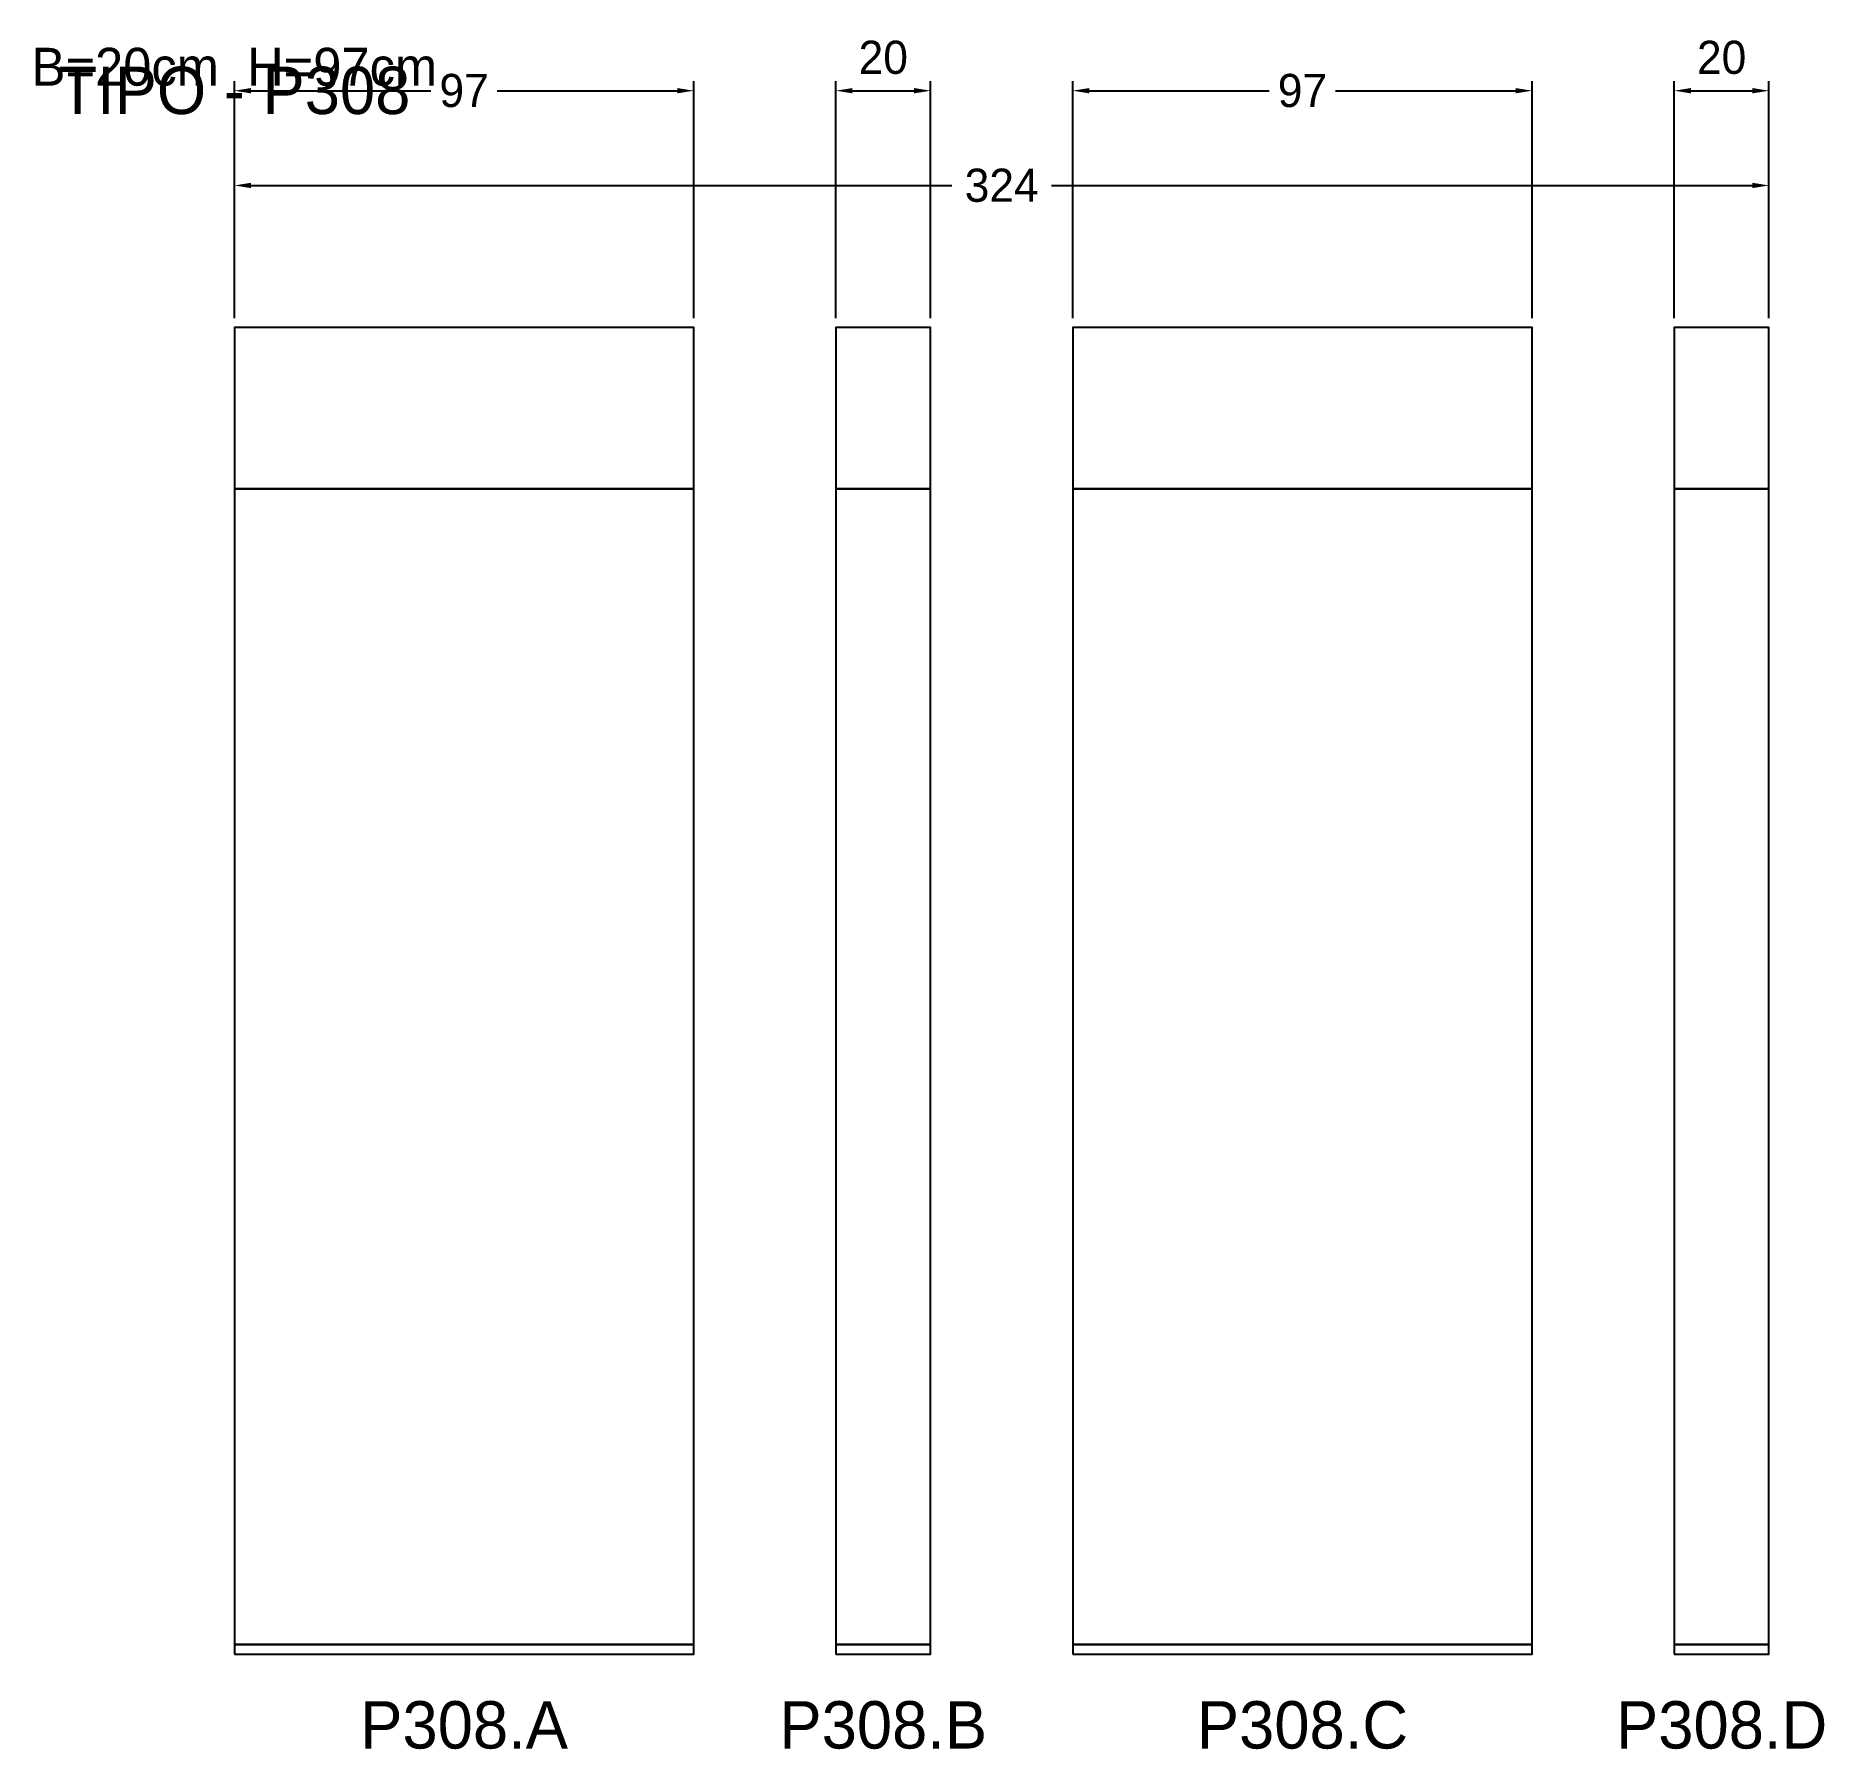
# Model space of a CAD drawing. Header units: metres. Extents: x -42 to 336, y -20 to 342.
import ezdxf

# ---------------------------------------------------------------- set-up
doc = ezdxf.new("R2010")
doc.units = ezdxf.units.M
for name, color, linetype in [('COTA', 3, 'Continuous'), ('Cota Secao (2x)', 3, 'Continuous'), ('NOMENCLATURA', 1, 'Continuous'), ('Paineis', 7, 'Continuous'), ('Texto Secao', 2, 'Continuous')]:
    doc.layers.add(name, color=color, linetype=linetype)
doc.dimstyles.new('COTA', dxfattribs={"dimtxt": 7, "dimasz": 3.5, "dimexe": 2, "dimexo": 2, "dimgap": 1.5, "dimtad": 1, "dimdec": 1, "dimcen": 2.5, "dimclrd": 3, "dimclre": 3, "dimclrt": 3, "dimazin": 3, "dimtfac": 1, "dimtmove": 0, "dimatfit": 3})

# ---------------------------------------------------------------- blocks, each defined once
blk = doc.blocks.new('_CLOSEDFILLED')
at = {"color": 0, "linetype": 'BYBLOCK'}
blk.add_solid([(-1, 0.16), (0, 0), (-1, -0.16)], dxfattribs=at)
blk = doc.blocks.new('*D1')
at = {"color": 3}
for p, q in [((0, 282), (0, 312)), ((3.5, 310), (151.5, 310)), ((172.5, 310), (320.5, 310)), ((324, 282), (324, 312))]:
    blk.add_line(p, q, dxfattribs=at)
at = {"layer": 'Defpoints'}
for p in [(0, 310), (0, 280), (324, 280)]:
    blk.add_point(p, dxfattribs=at)
at = {"layer": 'COTA', "color": 3, "xscale": 3.5, "yscale": 3.5, "rotation": 180}
blk.add_blockref('_CLOSEDFILLED', (0, 310), dxfattribs=at)
at = {"layer": 'COTA', "color": 3, "xscale": 3.5, "yscale": 3.5}
blk.add_blockref('_CLOSEDFILLED', (324, 310), dxfattribs=at)
at = {"layer": 'COTA', "color": 3, "insert": (162, 310), "char_height": 7, "attachment_point": 5}
blk.add_mtext('324', dxfattribs=at)
blk = doc.blocks.new('*D2')
at = {"color": 3}
for p, q in [((0, 282), (0, 332)), ((3.5, 330), (41.5, 330)), ((55.5, 330), (93.5, 330)), ((97, 282), (97, 332))]:
    blk.add_line(p, q, dxfattribs=at)
at = {"layer": 'Defpoints'}
for p in [(0, 330), (0, 280), (97, 280)]:
    blk.add_point(p, dxfattribs=at)
at = {"layer": 'COTA', "color": 3, "xscale": 3.5, "yscale": 3.5, "rotation": 180}
blk.add_blockref('_CLOSEDFILLED', (0, 330), dxfattribs=at)
at = {"layer": 'COTA', "color": 3, "xscale": 3.5, "yscale": 3.5}
blk.add_blockref('_CLOSEDFILLED', (97, 330), dxfattribs=at)
at = {"layer": 'COTA', "color": 3, "insert": (48.5, 330), "char_height": 7, "attachment_point": 5}
blk.add_mtext('97', dxfattribs=at)
blk = doc.blocks.new('*D3')
at = {"color": 3}
for p, q in [((127, 282), (127, 332)), ((130.5, 330), (143.5, 330)), ((147, 282), (147, 332))]:
    blk.add_line(p, q, dxfattribs=at)
at = {"layer": 'Defpoints'}
for p in [(127, 330), (127, 280), (147, 280)]:
    blk.add_point(p, dxfattribs=at)
at = {"layer": 'COTA', "color": 3, "xscale": 3.5, "yscale": 3.5, "rotation": 180}
blk.add_blockref('_CLOSEDFILLED', (127, 330), dxfattribs=at)
at = {"layer": 'COTA', "color": 3, "xscale": 3.5, "yscale": 3.5}
blk.add_blockref('_CLOSEDFILLED', (147, 330), dxfattribs=at)
at = {"layer": 'COTA', "color": 3, "insert": (137, 337), "char_height": 7, "attachment_point": 5}
blk.add_mtext('20', dxfattribs=at)
blk = doc.blocks.new('*D4')
at = {"color": 3}
for p, q in [((177, 282), (177, 332)), ((180.5, 330), (218.5, 330)), ((232.5, 330), (270.5, 330)), ((274, 282), (274, 332))]:
    blk.add_line(p, q, dxfattribs=at)
at = {"layer": 'Defpoints'}
for p in [(177, 330), (177, 280), (274, 280)]:
    blk.add_point(p, dxfattribs=at)
at = {"layer": 'COTA', "color": 3, "xscale": 3.5, "yscale": 3.5, "rotation": 180}
blk.add_blockref('_CLOSEDFILLED', (177, 330), dxfattribs=at)
at = {"layer": 'COTA', "color": 3, "xscale": 3.5, "yscale": 3.5}
blk.add_blockref('_CLOSEDFILLED', (274, 330), dxfattribs=at)
at = {"layer": 'COTA', "color": 3, "insert": (225.5, 330), "char_height": 7, "attachment_point": 5}
blk.add_mtext('97', dxfattribs=at)
blk = doc.blocks.new('*D5')
at = {"color": 3}
for p, q in [((304, 282), (304, 332)), ((307.5, 330), (320.5, 330)), ((324, 282), (324, 332))]:
    blk.add_line(p, q, dxfattribs=at)
at = {"layer": 'Defpoints'}
for p in [(304, 330), (304, 280), (324, 280)]:
    blk.add_point(p, dxfattribs=at)
at = {"layer": 'COTA', "color": 3, "xscale": 3.5, "yscale": 3.5, "rotation": 180}
blk.add_blockref('_CLOSEDFILLED', (304, 330), dxfattribs=at)
at = {"layer": 'COTA', "color": 3, "xscale": 3.5, "yscale": 3.5}
blk.add_blockref('_CLOSEDFILLED', (324, 330), dxfattribs=at)
at = {"layer": 'COTA', "color": 3, "insert": (314, 337), "char_height": 7, "attachment_point": 5}
blk.add_mtext('20', dxfattribs=at)

msp = doc.modelspace()

# ---------------------------------------------------------------- linework, layer by layer
at = {"layer": 'Paineis'}
for points in [[(0, 246), (97, 246), (97, 280), (0, 280)], [(127, 246), (147, 246), (147, 280), (127, 280)], [(177, 246), (274, 246), (274, 280), (177, 280)], [(304, 246), (324, 246), (324, 280), (304, 280)], [(0, 2), (97, 2), (97, 246), (0, 246)], [(127, 2), (147, 2), (147, 246), (127, 246)], [(177, 2), (274, 2), (274, 246), (177, 246)], [(304, 2), (324, 2), (324, 246), (304, 246)], [(0, 0), (97, 0), (97, 2), (0, 2)], [(127, 0), (147, 0), (147, 2), (127, 2)], [(177, 0), (274, 0), (274, 2), (177, 2)], [(304, 0), (324, 0), (324, 2), (304, 2)]]:
    msp.add_lwpolyline(points, close=True, dxfattribs=at)

# ---------------------------------------------------------------- texts
at = {"layer": 'Cota Secao (2x)', "insert": (0, 335), "char_height": 8, "width": 344, "attachment_point": 5}
msp.add_mtext('B=20cm  H=97cm', dxfattribs=at)
at = {"layer": 'NOMENCLATURA', "insert": (0, 330), "char_height": 10, "width": 300, "attachment_point": 5}
msp.add_mtext('TIPO - P308', dxfattribs=at)
at = {"layer": 'Texto Secao', "char_height": 10, "attachment_point": 5}
for s, insert, width in [('P308.A', (48.5, -15), 117), ('P308.B', (137, -15), 40), ('P308.C', (225.5, -15), 117), ('P308.D', (314, -15), 40)]:
    msp.add_mtext(s, dxfattribs=dict(at, insert=insert, width=width))

# ---------------------------------------------------------------- dimensions: what is measured, and where the dimension line sits
at = {"layer": 'COTA'}
for base, p1, p2, picture, middle in [((127, 330), (127, 280), (147, 280), '*D3', (137, 337)), ((304, 330), (304, 280), (324, 280), '*D5', (314, 337)), ((0, 330), (0, 280), (97, 280), '*D2', (48.5, 330)), ((177, 330), (177, 280), (274, 280), '*D4', (225.5, 330)), ((0, 310), (0, 280), (324, 280), '*D1', (162, 310))]:
    dim = msp.add_linear_dim(base=base, p1=p1, p2=p2, dimstyle='COTA', dxfattribs=at)
    dim.commit()
    dim.dimension.update_dxf_attribs({"geometry": picture, "text_midpoint": middle})

doc.saveas('drawing.dxf')
